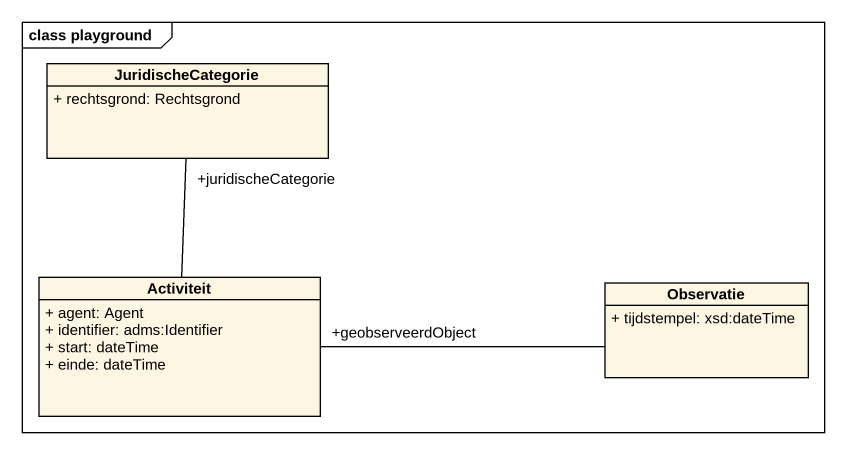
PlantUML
@startuml
mainframe class playground
hide circle
hide empty members
skinparam classAttributeIconSize 0
class JuridischeCategorie {
  + rechtsgrond: Rechtsgrond
}
class Activiteit {
  + agent: Agent
  + identifier: adms:Identifier
  + start: dateTime
  + einde: dateTime
}
class Observatie {
  + tijdstempel: xsd:dateTime
}
Activiteit -up- "+juridischeCategorie" JuridischeCategorie
Observatie -left- "+geobserveerdObject" Activiteit
@enduml
